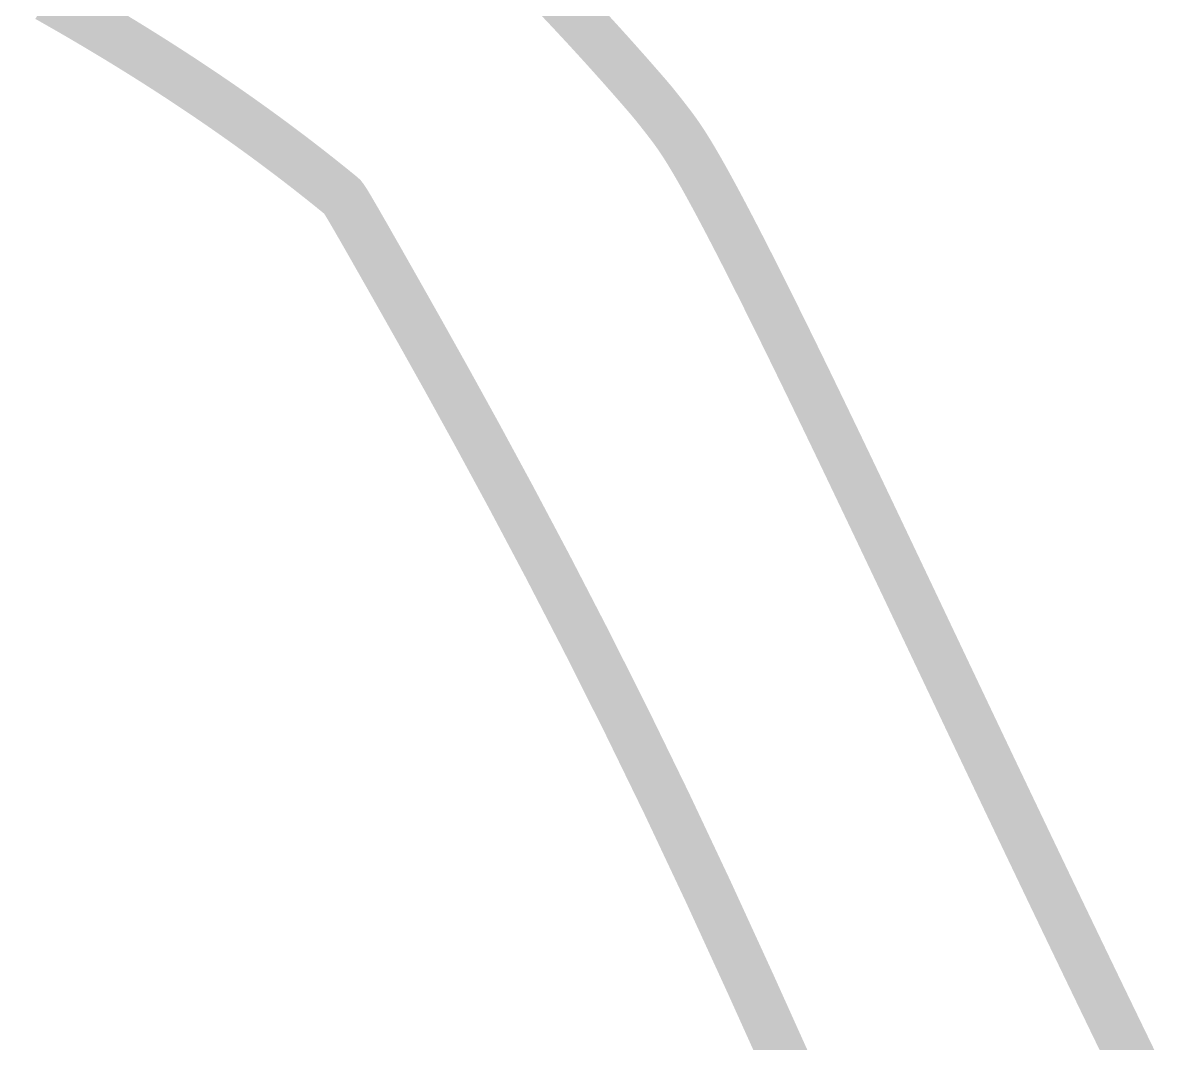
# Model space of a CAD drawing. Header units: inches. Extents: x -1574 to 492, y -294 to 234.
# Drawn here: x -727.761 to -724.863, y -150.525 to -147.936 of the extents above; entities that cross this region are included whole.
import ezdxf

# ---------------------------------------------------------------- set-up
doc = ezdxf.new("R2010")
doc.units = ezdxf.units.IN
doc.header["$MEASUREMENT"] = 0
doc.layers.add('EXTERIOR ELEC EQUIP', color=190, linetype='Continuous')

msp = doc.modelspace()

# ---------------------------------------------------------------- linework, layer by layer
at = {"layer": 'EXTERIOR ELEC EQUIP', "const_width": 0.125}
msp.add_lwpolyline([(-727.69881, -147.87188), (-727.69382, -147.87469), (-727.68884, -147.8775), (-727.68387, -147.88031), (-727.6789, -147.88313), (-727.67395, -147.88595), (-727.669, -147.88876), (-727.66406, -147.89158), (-727.65913, -147.8944), (-727.65421, -147.89722), (-727.6493, -147.90004), (-727.64439, -147.90287), (-727.63949, -147.90569), (-727.6346, -147.90852), (-727.62972, -147.91134), (-727.62485, -147.91417), (-727.61998, -147.917), (-727.61513, -147.91983), (-727.61028, -147.92266), (-727.60544, -147.92549), (-727.6006, -147.92833), (-727.59578, -147.93116), (-727.59096, -147.934), (-727.58616, -147.93684), (-727.58136, -147.93967), (-727.57656, -147.94251), (-727.57178, -147.94536), (-727.567, -147.9482), (-727.56224, -147.95104), (-727.55748, -147.95389), (-727.55273, -147.95673), (-727.54798, -147.95958), (-727.54325, -147.96243), (-727.53852, -147.96527), (-727.5338, -147.96813), (-727.52909, -147.97098), (-727.52439, -147.97383), (-727.51969, -147.97668), (-727.51501, -147.97954), (-727.51033, -147.98239), (-727.50566, -147.98525), (-727.50099, -147.98811), (-727.49634, -147.99097), (-727.49169, -147.99383), (-727.48705, -147.99669), (-727.48242, -147.99956), (-727.4778, -148.00242), (-727.47319, -148.00529), (-727.46858, -148.00815), (-727.46398, -148.01102), (-727.45939, -148.01389), (-727.45481, -148.01676), (-727.45024, -148.01963), (-727.44567, -148.0225), (-727.44111, -148.02538), (-727.43656, -148.02825), (-727.43202, -148.03113), (-727.42749, -148.034), (-727.42296, -148.03688), (-727.41844, -148.03976), (-727.41393, -148.04264), (-727.40943, -148.04552), (-727.40493, -148.0484), (-727.40045, -148.05129), (-727.39597, -148.05417), (-727.3915, -148.05706), (-727.38703, -148.05995), (-727.38258, -148.06283), (-727.37813, -148.06572), (-727.37369, -148.06861), (-727.36926, -148.07151), (-727.36483, -148.0744), (-727.36042, -148.07729), (-727.35601, -148.08019), (-727.35161, -148.08309), (-727.34722, -148.08598), (-727.34283, -148.08888), (-727.33845, -148.09178), (-727.33408, -148.09468), (-727.32972, -148.09758), (-727.32537, -148.10049), (-727.32102, -148.10339), (-727.31668, -148.1063), (-727.31235, -148.1092), (-727.30803, -148.11211), (-727.30371, -148.11502), (-727.29941, -148.11793), (-727.29511, -148.12084), (-727.29081, -148.12376), (-727.28653, -148.12667), (-727.28225, -148.12958), (-727.27798, -148.1325), (-727.27372, -148.13542), (-727.26947, -148.13833), (-727.26522, -148.14125), (-727.26098, -148.14417), (-727.25675, -148.1471), (-727.25252, -148.15002), (-727.24831, -148.15294), (-727.2441, -148.15587), (-727.2399, -148.15879), (-727.23571, -148.16172), (-727.23152, -148.16465), (-727.22734, -148.16758), (-727.22317, -148.17051), (-727.21901, -148.17344), (-727.21485, -148.17638), (-727.2107, -148.17931), (-727.20656, -148.18225), (-727.20243, -148.18518), (-727.1983, -148.18812), (-727.19418, -148.19106), (-727.19007, -148.194), (-727.18597, -148.19694), (-727.18187, -148.19988), (-727.17778, -148.20283), (-727.1737, -148.20577), (-727.16963, -148.20872), (-727.16556, -148.21166), (-727.1615, -148.21461), (-727.15745, -148.21756), (-727.15341, -148.22051), (-727.14937, -148.22346), (-727.14534, -148.22641), (-727.14132, -148.22937), (-727.1373, -148.23232), (-727.1333, -148.23528), (-727.1293, -148.23824), (-727.1253, -148.2412), (-727.12132, -148.24415), (-727.11734, -148.24712), (-727.11337, -148.25008), (-727.1094, -148.25304), (-727.10545, -148.256), (-727.1015, -148.25897), (-727.09756, -148.26194), (-727.09362, -148.2649), (-727.08969, -148.26787), (-727.08577, -148.27084), (-727.08186, -148.27381), (-727.07796, -148.27679), (-727.07406, -148.27976), (-727.07016, -148.28273), (-727.06628, -148.28571), (-727.0624, -148.28869), (-727.05853, -148.29166), (-727.05467, -148.29464), (-727.05081, -148.29762), (-727.04697, -148.3006), (-727.04312, -148.30359), (-727.03929, -148.30657), (-727.03546, -148.30955), (-727.03164, -148.31254), (-727.02783, -148.31553), (-727.02402, -148.31852), (-727.02023, -148.32151), (-727.01643, -148.3245), (-727.01265, -148.32749), (-727.00887, -148.33048), (-727.0051, -148.33347), (-727.00134, -148.33647), (-726.99758, -148.33947), (-726.99383, -148.34246), (-726.99009, -148.34546), (-726.98635, -148.34846), (-726.98262, -148.35146), (-726.9789, -148.35446), (-726.97519, -148.35746), (-726.97154, -148.36042), (-726.96797, -148.36332), (-726.96454, -148.3661), (-726.9613, -148.36875), (-726.95827, -148.37121), (-726.95551, -148.37346), (-726.95306, -148.37547), (-726.95069, -148.37766), (-726.94707, -148.38238), (-726.94059, -148.39244), (-726.92967, -148.41065), (-726.91269, -148.43983), (-726.88805, -148.48279), (-726.85416, -148.54234), (-726.8094, -148.6213), (-726.75269, -148.72175), (-726.68495, -148.84289), (-726.60762, -148.98317), (-726.52213, -149.14107), (-726.42991, -149.31505), (-726.33239, -149.50357), (-726.23102, -149.7051), (-726.12723, -149.91811), (-726.02212, -150.14121), (-725.9155, -150.37366), (-725.80684, -150.61484)], dxfattribs=at)
at = {"layer": 'EXTERIOR ELEC EQUIP', "color": 60, "const_width": 0.125}
msp.add_lwpolyline([(-726.40188, -147.87314), (-726.40128, -147.87377), (-726.40068, -147.8744), (-726.40008, -147.87503), (-726.39948, -147.87567), (-726.39888, -147.8763), (-726.39828, -147.87693), (-726.39768, -147.87757), (-726.39708, -147.8782), (-726.39649, -147.87883), (-726.39589, -147.87947), (-726.39529, -147.8801), (-726.39469, -147.88073), (-726.39409, -147.88137), (-726.39349, -147.882), (-726.39289, -147.88263), (-726.39229, -147.88327), (-726.39169, -147.8839), (-726.39109, -147.88454), (-726.39049, -147.88517), (-726.38989, -147.8858), (-726.3893, -147.88644), (-726.3887, -147.88707), (-726.3881, -147.88771), (-726.3875, -147.88834), (-726.3869, -147.88898), (-726.3863, -147.88961), (-726.38571, -147.89024), (-726.38511, -147.89088), (-726.38451, -147.89151), (-726.38391, -147.89215), (-726.38331, -147.89278), (-726.38272, -147.89342), (-726.38212, -147.89405), (-726.38152, -147.89469), (-726.38092, -147.89532), (-726.38033, -147.89596), (-726.37973, -147.89659), (-726.37913, -147.89723), (-726.37853, -147.89786), (-726.37794, -147.8985), (-726.37734, -147.89913), (-726.37674, -147.89977), (-726.37615, -147.90041), (-726.37555, -147.90104), (-726.37495, -147.90168), (-726.37435, -147.90231), (-726.37376, -147.90295), (-726.37316, -147.90359), (-726.37257, -147.90422), (-726.37197, -147.90486), (-726.37137, -147.90549), (-726.37078, -147.90613), (-726.37018, -147.90677), (-726.36958, -147.9074), (-726.36899, -147.90804), (-726.36839, -147.90868), (-726.3678, -147.90931), (-726.3672, -147.90995), (-726.36661, -147.91059), (-726.36601, -147.91122), (-726.36541, -147.91186), (-726.36482, -147.9125), (-726.36422, -147.91313), (-726.36363, -147.91377), (-726.36303, -147.91441), (-726.36244, -147.91504), (-726.36184, -147.91568), (-726.36125, -147.91632), (-726.36065, -147.91696), (-726.36006, -147.91759), (-726.35946, -147.91823), (-726.35887, -147.91887), (-726.35828, -147.91951), (-726.35768, -147.92014), (-726.35709, -147.92078), (-726.35649, -147.92142), (-726.3559, -147.92206), (-726.3553, -147.9227), (-726.35471, -147.92333), (-726.35412, -147.92397), (-726.35352, -147.92461), (-726.35293, -147.92525), (-726.35233, -147.92589), (-726.35174, -147.92653), (-726.35115, -147.92716), (-726.35055, -147.9278), (-726.34996, -147.92844), (-726.34937, -147.92908), (-726.34877, -147.92972), (-726.34818, -147.93036), (-726.34759, -147.931), (-726.34699, -147.93164), (-726.3464, -147.93227), (-726.34581, -147.93291), (-726.34522, -147.93355), (-726.34462, -147.93419), (-726.34403, -147.93483), (-726.34344, -147.93547), (-726.34285, -147.93611), (-726.34225, -147.93675), (-726.34166, -147.93739), (-726.34107, -147.93803), (-726.34048, -147.93867), (-726.33989, -147.93931), (-726.33929, -147.93995), (-726.3387, -147.94059), (-726.33811, -147.94123), (-726.33752, -147.94187), (-726.33693, -147.94251), (-726.33634, -147.94315), (-726.33574, -147.94379), (-726.33515, -147.94443), (-726.33456, -147.94507), (-726.33397, -147.94571), (-726.33338, -147.94635), (-726.33279, -147.94699), (-726.3322, -147.94763), (-726.33161, -147.94827), (-726.33102, -147.94891), (-726.33042, -147.94955), (-726.32983, -147.9502), (-726.32924, -147.95084), (-726.32865, -147.95148), (-726.32806, -147.95212), (-726.32747, -147.95276), (-726.32688, -147.9534), (-726.32629, -147.95404), (-726.3257, -147.95468), (-726.32511, -147.95533), (-726.32452, -147.95597), (-726.32393, -147.95661), (-726.32334, -147.95725), (-726.32275, -147.95789), (-726.32216, -147.95853), (-726.32157, -147.95918), (-726.32098, -147.95982), (-726.3204, -147.96046), (-726.31981, -147.9611), (-726.31922, -147.96174), (-726.31863, -147.96239), (-726.31804, -147.96303), (-726.31745, -147.96367), (-726.31686, -147.96431), (-726.31627, -147.96496), (-726.31568, -147.9656), (-726.31509, -147.96624), (-726.31451, -147.96688), (-726.31392, -147.96753), (-726.31333, -147.96817), (-726.31274, -147.96881), (-726.31215, -147.96946), (-726.31157, -147.9701), (-726.31098, -147.97074), (-726.31039, -147.97139), (-726.3098, -147.97203), (-726.30921, -147.97267), (-726.30863, -147.97332), (-726.30804, -147.97396), (-726.30745, -147.9746), (-726.30686, -147.97525), (-726.30628, -147.97589), (-726.30569, -147.97653), (-726.3051, -147.97718), (-726.30451, -147.97782), (-726.30393, -147.97847), (-726.30334, -147.97911), (-726.30275, -147.97975), (-726.30217, -147.9804), (-726.30158, -147.98104), (-726.30099, -147.98169), (-726.30041, -147.98233), (-726.29982, -147.98298), (-726.29923, -147.98362), (-726.29865, -147.98427), (-726.29806, -147.98491), (-726.29748, -147.98556), (-726.29689, -147.9862), (-726.2963, -147.98684), (-726.29572, -147.98749), (-726.29513, -147.98813), (-726.29455, -147.98878), (-726.29396, -147.98943), (-726.29337, -147.99007), (-726.29279, -147.99072), (-726.2922, -147.99136), (-726.29162, -147.99201), (-726.29103, -147.99265), (-726.29045, -147.9933), (-726.28986, -147.99394), (-726.28928, -147.99459), (-726.28869, -147.99523), (-726.28811, -147.99588), (-726.28752, -147.99653), (-726.28694, -147.99717), (-726.28635, -147.99782), (-726.28577, -147.99846), (-726.28518, -147.99911), (-726.2846, -147.99976), (-726.28402, -148.0004), (-726.28343, -148.00105), (-726.28285, -148.0017), (-726.28226, -148.00234), (-726.28168, -148.00299), (-726.2811, -148.00364), (-726.28051, -148.00428), (-726.27993, -148.00493), (-726.27935, -148.00558), (-726.27876, -148.00622), (-726.27818, -148.00687), (-726.27759, -148.00752), (-726.27701, -148.00817), (-726.27643, -148.00881), (-726.27585, -148.00946), (-726.27526, -148.01011), (-726.27468, -148.01075), (-726.2741, -148.0114), (-726.27351, -148.01205), (-726.27293, -148.0127), (-726.27235, -148.01335), (-726.27177, -148.01399), (-726.27118, -148.01464), (-726.2706, -148.01529), (-726.27002, -148.01594), (-726.26944, -148.01659), (-726.26885, -148.01723), (-726.26827, -148.01788), (-726.26769, -148.01853), (-726.26711, -148.01918), (-726.26653, -148.01983), (-726.26594, -148.02048), (-726.26536, -148.02112), (-726.26478, -148.02177), (-726.2642, -148.02242), (-726.26362, -148.02307), (-726.26304, -148.02372), (-726.26246, -148.02437), (-726.26188, -148.02502), (-726.26129, -148.02567), (-726.26071, -148.02631), (-726.26013, -148.02696), (-726.25955, -148.02761), (-726.25897, -148.02826), (-726.25839, -148.02891), (-726.25781, -148.02956), (-726.25723, -148.03021), (-726.25665, -148.03086), (-726.25607, -148.03151), (-726.25549, -148.03216), (-726.25491, -148.03281), (-726.25433, -148.03346), (-726.25375, -148.03411), (-726.25317, -148.03476), (-726.25259, -148.03541), (-726.25201, -148.03606), (-726.25143, -148.03671), (-726.25085, -148.03736), (-726.25027, -148.03801), (-726.24969, -148.03866), (-726.24911, -148.03931), (-726.24853, -148.03996), (-726.24795, -148.04061), (-726.24737, -148.04126), (-726.24679, -148.04191), (-726.24622, -148.04257), (-726.24564, -148.04322), (-726.24506, -148.04387), (-726.24448, -148.04452), (-726.2439, -148.04517), (-726.24332, -148.04582), (-726.24274, -148.04647), (-726.24217, -148.04712), (-726.24159, -148.04778), (-726.24101, -148.04843), (-726.24043, -148.04908), (-726.23985, -148.04973), (-726.23928, -148.05038), (-726.2387, -148.05103), (-726.23812, -148.05169), (-726.23754, -148.05234), (-726.23696, -148.05299), (-726.23639, -148.05364), (-726.23581, -148.05429), (-726.23523, -148.05495), (-726.23465, -148.0556), (-726.23408, -148.05625), (-726.2335, -148.0569), (-726.23292, -148.05755), (-726.23235, -148.05821), (-726.23177, -148.05886), (-726.23119, -148.05951), (-726.23062, -148.06017), (-726.23004, -148.06082), (-726.22946, -148.06147), (-726.22889, -148.06212), (-726.22831, -148.06278), (-726.22773, -148.06343), (-726.22716, -148.06408), (-726.22658, -148.06474), (-726.22601, -148.06539), (-726.22543, -148.06604), (-726.22485, -148.0667), (-726.22428, -148.06735), (-726.2237, -148.068), (-726.22313, -148.06866), (-726.22255, -148.06931), (-726.22198, -148.06996), (-726.2214, -148.07062), (-726.22083, -148.07127), (-726.22025, -148.07193), (-726.21968, -148.07258), (-726.2191, -148.07323), (-726.21853, -148.07389), (-726.21795, -148.07454), (-726.21738, -148.0752), (-726.2168, -148.07585), (-726.21623, -148.07651), (-726.21565, -148.07716), (-726.21508, -148.07782), (-726.2145, -148.07847), (-726.21393, -148.07913), (-726.21335, -148.07978), (-726.21278, -148.08044), (-726.21221, -148.08109), (-726.21163, -148.08175), (-726.21106, -148.0824), (-726.21048, -148.08306), (-726.20991, -148.08371), (-726.20934, -148.08437), (-726.20876, -148.08502), (-726.20819, -148.08568), (-726.20762, -148.08633), (-726.20704, -148.08699), (-726.20647, -148.08764), (-726.2059, -148.0883), (-726.20532, -148.08896), (-726.20475, -148.08961), (-726.20418, -148.09027), (-726.20361, -148.09092), (-726.20303, -148.09158), (-726.20246, -148.09224), (-726.20189, -148.09289), (-726.20132, -148.09355), (-726.20074, -148.0942), (-726.20017, -148.09486), (-726.1996, -148.09552), (-726.19903, -148.09617), (-726.19845, -148.09683), (-726.19788, -148.09749), (-726.19731, -148.09814), (-726.19674, -148.0988), (-726.19617, -148.09946), (-726.1956, -148.10011), (-726.19502, -148.10077), (-726.19445, -148.10143), (-726.19388, -148.10209), (-726.19331, -148.10274), (-726.19274, -148.1034), (-726.19217, -148.10406), (-726.1916, -148.10472), (-726.19103, -148.10537), (-726.19046, -148.10603), (-726.18988, -148.10669), (-726.18931, -148.10735), (-726.18874, -148.108), (-726.18817, -148.10866), (-726.1876, -148.10932), (-726.18703, -148.10998), (-726.18646, -148.11064), (-726.18589, -148.11129), (-726.18532, -148.11195), (-726.18475, -148.11261), (-726.18418, -148.11327), (-726.18361, -148.11393), (-726.18304, -148.11459), (-726.18247, -148.11525), (-726.1819, -148.1159), (-726.18133, -148.11656), (-726.18076, -148.11722), (-726.18019, -148.11788), (-726.17962, -148.11854), (-726.17905, -148.11921), (-726.17848, -148.11987), (-726.17791, -148.12053), (-726.17733, -148.1212), (-726.17676, -148.12187), (-726.17618, -148.12254), (-726.1756, -148.12321), (-726.17502, -148.12389), (-726.17443, -148.12457), (-726.17384, -148.12526), (-726.17325, -148.12596), (-726.17265, -148.12666), (-726.17204, -148.12737), (-726.17143, -148.12809), (-726.17081, -148.12882), (-726.17019, -148.12956), (-726.16955, -148.13031), (-726.16891, -148.13107), (-726.16826, -148.13184), (-726.1676, -148.13263), (-726.16693, -148.13343), (-726.16625, -148.13424), (-726.16556, -148.13507), (-726.16485, -148.13592), (-726.16414, -148.13678), (-726.16341, -148.13766), (-726.16267, -148.13856), (-726.16191, -148.13948), (-726.16114, -148.14042), (-726.16035, -148.14138), (-726.15955, -148.14236), (-726.15873, -148.14337), (-726.1579, -148.14439), (-726.15704, -148.14545), (-726.15617, -148.14652), (-726.15528, -148.14762), (-726.15437, -148.14875), (-726.15345, -148.1499), (-726.1525, -148.15109), (-726.15153, -148.1523), (-726.15054, -148.15354), (-726.14953, -148.1548), (-726.14849, -148.15611), (-726.14743, -148.15744), (-726.14635, -148.1588), (-726.14525, -148.1602), (-726.14412, -148.16163), (-726.14296, -148.1631), (-726.14178, -148.1646), (-726.14057, -148.16614), (-726.13933, -148.16771), (-726.13807, -148.16932), (-726.13678, -148.17097), (-726.13546, -148.17266), (-726.13411, -148.17439), (-726.13273, -148.17616), (-726.13132, -148.17798), (-726.12988, -148.17983), (-726.12841, -148.18173), (-726.12691, -148.18367), (-726.12537, -148.18567), (-726.12379, -148.18771), (-726.12218, -148.18981), (-726.12053, -148.19197), (-726.11884, -148.19418), (-726.11711, -148.19646), (-726.11533, -148.19881), (-726.11351, -148.20123), (-726.11163, -148.20374), (-726.1097, -148.20635), (-726.10771, -148.20907), (-726.10565, -148.21191), (-726.10352, -148.21489), (-726.10131, -148.218), (-726.09902, -148.22127), (-726.09664, -148.22471), (-726.09418, -148.22833), (-726.09161, -148.23215), (-726.08895, -148.23617), (-726.08617, -148.2404), (-726.08328, -148.24488), (-726.08027, -148.2496), (-726.07714, -148.25458), (-726.07387, -148.25983), (-726.07047, -148.26536), (-726.06692, -148.2712), (-726.06323, -148.27735), (-726.05938, -148.28382), (-726.05538, -148.29063), (-726.05121, -148.29779), (-726.04687, -148.30532), (-726.04235, -148.31322), (-726.03765, -148.32152), (-726.03277, -148.33021), (-726.02769, -148.33933), (-726.02242, -148.34888), (-726.01694, -148.35886), (-726.01125, -148.36931), (-726.00535, -148.38022), (-725.99923, -148.39162), (-725.99288, -148.40351), (-725.9863, -148.41592), (-725.97949, -148.42884), (-725.97243, -148.4423), (-725.96512, -148.45631), (-725.95756, -148.47088), (-725.94974, -148.48602), (-725.94165, -148.50175), (-725.93329, -148.51808), (-725.92466, -148.53503), (-725.91575, -148.5526), (-725.90654, -148.57082), (-725.89705, -148.58968), (-725.88725, -148.60922), (-725.87716, -148.62943), (-725.86675, -148.65034), (-725.85603, -148.67195), (-725.84498, -148.69428), (-725.83361, -148.71734), (-725.82191, -148.74115), (-725.80987, -148.76572), (-725.79749, -148.79106), (-725.78475, -148.81718), (-725.77167, -148.84409), (-725.75823, -148.87181), (-725.74443, -148.90033), (-725.73027, -148.92967), (-725.71574, -148.95984), (-725.70084, -148.99083), (-725.68556, -149.02267), (-725.66991, -149.05535), (-725.65389, -149.08887), (-725.6375, -149.12321), (-725.62074, -149.15835), (-725.60362, -149.19429), (-725.58615, -149.23102), (-725.56833, -149.26852), (-725.55016, -149.30677), (-725.53164, -149.34576), (-725.51279, -149.38548), (-725.49362, -149.42591), (-725.47411, -149.46703), (-725.45429, -149.50882), (-725.43416, -149.55126), (-725.41373, -149.59434), (-725.393, -149.63803), (-725.37198, -149.68232), (-725.35067, -149.72719), (-725.32908, -149.77262), (-725.30722, -149.81859), (-725.2851, -149.86509), (-725.26271, -149.9121), (-725.24007, -149.95959), (-725.21719, -150.00756), (-725.19406, -150.05597), (-725.1707, -150.10482), (-725.14712, -150.15409), (-725.12331, -150.20375), (-725.09928, -150.2538), (-725.07505, -150.3042), (-725.05062, -150.35494), (-725.02599, -150.40602), (-725.00117, -150.45739), (-724.97617, -150.50906), (-724.95099, -150.56099), (-724.92564, -150.61318)], dxfattribs=at)

doc.saveas('drawing.dxf')
